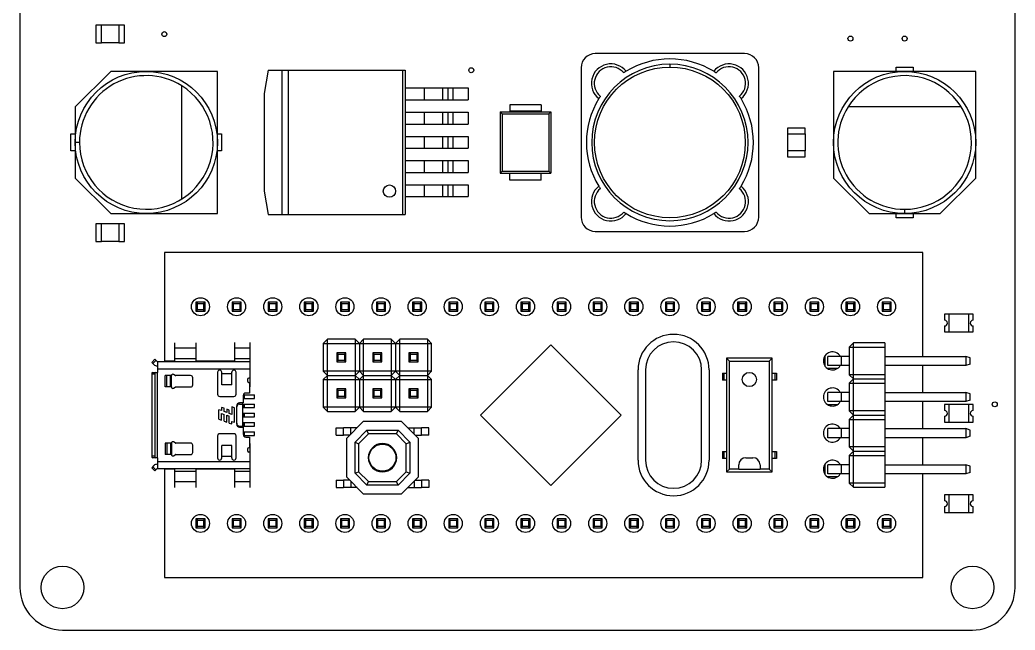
# Model space of a CAD drawing. Header units: millimetres. Extents: x 0 to 70, y 0 to 85.
# Drawn here: x 0 to 70, y 0 to 42.9 of the extents above; entities that cross this region are included whole.
import ezdxf

# ---------------------------------------------------------------- set-up
doc = ezdxf.new("R2010")
doc.units = ezdxf.units.MM

msp = doc.modelspace()

# ---------------------------------------------------------------- linework, layer by layer
at = {"color": 7, "linetype": 'Continuous', "lineweight": 25}
for p, q in [((70, 3), (70, 82)), ((0, 81), (0, 3)), ((5.35, 42.535), (5.35, 41.285)), ((5.75, 42.535), (5.35, 42.535)), ((5.75, 41.285), (5.75, 42.535)), ((6.95, 42.534), (5.75, 42.534)), ((6.95, 42.535), (6.95, 41.285)), ((7.35, 42.535), (6.95, 42.535)), ((7.35, 41.285), (7.35, 42.535)), ((5.35, 41.285), (5.75, 41.285)), ((6.95, 41.286), (5.75, 41.286)), ((6.95, 41.285), (7.35, 41.285)), ((50.97, 40.54), (40.47, 40.54)), ((6.39, 39.29), (3.89, 36.79)), ((13.89, 39.29), (6.39, 39.29)), ((13.89, 29.29), (13.89, 39.29)), ((17.473, 39.381), (17.181, 37.73)), ((17.473, 39.381), (27.087, 39.381)), ((18.451, 29.221), (18.451, 39.381)), ((18.866, 39.381), (18.866, 29.221)), ((26.9, 39.381), (26.9, 29.221)), ((27.087, 39.381), (27.087, 29.221)), ((39.47, 39.54), (39.47, 29.04)), ((45.72, 39.79), (45.72, 39.59)), ((51.97, 29.04), (51.97, 39.54)), ((57.23, 39.29), (57.23, 31.79)), ((67.23, 39.29), (57.23, 39.29)), ((61.63, 39.59), (62.83, 39.59)), ((61.63, 39.29), (61.63, 39.59)), ((62.83, 39.59), (62.83, 39.29)), ((67.23, 31.79), (67.23, 39.29)), ((11.39, 30.31), (11.39, 38.27)), ((27.087, 38.124), (31.532, 38.124)), ((28.446, 38.124), (28.446, 37.286)), ((29.734, 38.124), (29.734, 37.286)), ((30.103, 38.124), (30.103, 37.286)), ((30.452, 38.124), (30.452, 37.286)), ((31.532, 38.124), (31.532, 37.286)), ((17.181, 37.73), (17.181, 30.872)), ((27.087, 37.286), (31.532, 37.286)), ((3.89, 36.79), (3.89, 31.79)), ((27.087, 36.422), (31.532, 36.422)), ((28.446, 36.422), (28.446, 35.584)), ((29.734, 36.422), (29.734, 35.584)), ((30.103, 36.422), (30.103, 35.584)), ((30.452, 36.422), (30.452, 35.584)), ((31.532, 36.422), (31.532, 35.584)), ((33.785, 36.44), (33.911, 36.314)), ((33.785, 36.44), (37.335, 36.44)), ((33.785, 36.44), (33.785, 32.14)), ((34.46, 36.94), (34.46, 36.44)), ((36.66, 36.94), (34.46, 36.94)), ((36.66, 36.48), (34.46, 36.48)), ((36.66, 36.94), (36.66, 36.44)), ((37.209, 36.314), (37.335, 36.44)), ((37.335, 36.44), (37.335, 32.14)), ((66.21, 36.79), (58.25, 36.79)), ((33.911, 36.314), (33.911, 32.266)), ((33.911, 36.314), (37.209, 36.314)), ((37.209, 36.314), (37.209, 32.266)), ((27.087, 35.584), (31.532, 35.584)), ((53.985, 35.29), (53.985, 34.89)), ((55.235, 35.29), (53.985, 35.29)), ((55.235, 34.89), (55.235, 35.29)), ((3.59, 33.69), (3.59, 34.89)), ((3.59, 34.89), (3.89, 34.89)), ((13.89, 34.89), (14.19, 34.89)), ((14.19, 34.89), (14.19, 33.69)), ((27.087, 34.72), (31.532, 34.72)), ((28.446, 34.72), (28.446, 33.882)), ((29.734, 34.72), (29.734, 33.882)), ((30.103, 34.72), (30.103, 33.882)), ((30.452, 34.72), (30.452, 33.882)), ((31.532, 34.72), (31.532, 33.882)), ((53.985, 34.89), (55.235, 34.89)), ((53.986, 34.89), (53.986, 33.69)), ((55.234, 34.89), (55.234, 33.69)), ((3.89, 33.69), (3.59, 33.69)), ((4.19, 34.29), (3.89, 34.29)), ((14.19, 33.69), (13.89, 33.69)), ((27.087, 33.882), (31.532, 33.882)), ((53.985, 33.69), (53.985, 33.29)), ((55.235, 33.69), (53.985, 33.69)), ((55.235, 33.29), (55.235, 33.69)), ((27.087, 33.019), (31.532, 33.019)), ((28.446, 33.019), (28.446, 32.18)), ((29.734, 33.019), (29.734, 32.18)), ((30.103, 33.019), (30.103, 32.18)), ((30.452, 33.019), (30.452, 32.18)), ((31.532, 33.019), (31.532, 32.18)), ((53.985, 33.29), (55.235, 33.29)), ((33.911, 32.266), (33.785, 32.14)), ((33.911, 32.266), (37.209, 32.266)), ((37.335, 32.14), (37.209, 32.266)), ((3.89, 31.79), (6.39, 29.29)), ((27.087, 32.18), (31.532, 32.18)), ((33.785, 32.14), (37.335, 32.14)), ((34.46, 31.64), (34.46, 32.14)), ((36.66, 32.1), (34.46, 32.1)), ((36.66, 31.64), (34.46, 31.64)), ((36.66, 31.64), (36.66, 32.14)), ((57.23, 31.79), (59.73, 29.29)), ((64.73, 29.29), (67.23, 31.79)), ((17.181, 30.872), (17.473, 29.221)), ((27.087, 31.317), (31.532, 31.317)), ((28.446, 31.317), (28.446, 30.479)), ((29.734, 31.317), (29.734, 30.479)), ((30.103, 31.317), (30.103, 30.479)), ((30.452, 31.317), (30.452, 30.479)), ((31.532, 31.317), (31.532, 30.479)), ((27.087, 30.479), (31.532, 30.479)), ((62.23, 29.59), (62.23, 29.29)), ((6.39, 29.29), (13.89, 29.29)), ((17.473, 29.221), (27.087, 29.221)), ((59.73, 29.29), (64.73, 29.29)), ((61.63, 28.99), (61.63, 29.29)), ((62.83, 28.99), (61.63, 28.99)), ((62.83, 29.29), (62.83, 28.99)), ((5.35, 28.565), (5.35, 27.315)), ((5.75, 28.565), (5.35, 28.565)), ((5.75, 27.315), (5.75, 28.565)), ((6.95, 28.564), (5.75, 28.564)), ((6.95, 28.565), (6.95, 27.315)), ((7.35, 28.565), (6.95, 28.565)), ((7.35, 27.315), (7.35, 28.565)), ((40.47, 28.04), (50.97, 28.04)), ((5.35, 27.315), (5.75, 27.315)), ((6.95, 27.316), (5.75, 27.316)), ((6.95, 27.315), (7.35, 27.315)), ((10.162, 26.55), (10.162, 18.93)), ((63.502, 26.55), (10.162, 26.55)), ((63.502, 19.25), (63.502, 26.55)), ((12.482, 22.96), (12.382, 23.06)), ((13.022, 23.06), (12.382, 23.06)), ((12.382, 23.06), (12.382, 22.42)), ((12.482, 22.52), (12.382, 22.42)), ((12.382, 22.42), (13.022, 22.42)), ((12.482, 22.96), (12.922, 22.96)), ((12.482, 22.52), (12.482, 22.96)), ((12.922, 22.52), (12.482, 22.52)), ((12.922, 22.96), (13.022, 23.06)), ((12.922, 22.96), (12.922, 22.52)), ((12.922, 22.52), (13.022, 22.42)), ((13.022, 22.42), (13.022, 23.06)), ((15.022, 22.96), (14.922, 23.06)), ((15.562, 23.06), (14.922, 23.06)), ((14.922, 23.06), (14.922, 22.42)), ((15.022, 22.52), (14.922, 22.42)), ((14.922, 22.42), (15.562, 22.42)), ((15.022, 22.96), (15.462, 22.96)), ((15.022, 22.52), (15.022, 22.96)), ((15.462, 22.52), (15.022, 22.52)), ((15.462, 22.96), (15.562, 23.06)), ((15.462, 22.96), (15.462, 22.52)), ((15.462, 22.52), (15.562, 22.42)), ((15.562, 22.42), (15.562, 23.06)), ((17.562, 22.96), (17.462, 23.06)), ((18.102, 23.06), (17.462, 23.06)), ((17.462, 23.06), (17.462, 22.42)), ((17.562, 22.52), (17.462, 22.42)), ((17.462, 22.42), (18.102, 22.42)), ((17.562, 22.96), (18.002, 22.96)), ((17.562, 22.52), (17.562, 22.96)), ((18.002, 22.52), (17.562, 22.52)), ((18.002, 22.96), (18.102, 23.06)), ((18.002, 22.96), (18.002, 22.52)), ((18.002, 22.52), (18.102, 22.42)), ((18.102, 22.42), (18.102, 23.06)), ((20.102, 22.96), (20.002, 23.06)), ((20.642, 23.06), (20.002, 23.06)), ((20.002, 23.06), (20.002, 22.42)), ((20.102, 22.52), (20.002, 22.42)), ((20.002, 22.42), (20.642, 22.42)), ((20.102, 22.96), (20.542, 22.96)), ((20.102, 22.52), (20.102, 22.96)), ((20.542, 22.52), (20.102, 22.52)), ((20.542, 22.96), (20.642, 23.06)), ((20.542, 22.96), (20.542, 22.52)), ((20.542, 22.52), (20.642, 22.42)), ((20.642, 22.42), (20.642, 23.06)), ((22.542, 23.06), (22.542, 22.42)), ((22.642, 22.96), (22.542, 23.06)), ((23.182, 23.06), (22.542, 23.06)), ((22.642, 22.52), (22.542, 22.42)), ((22.542, 22.42), (23.182, 22.42)), ((22.642, 22.96), (23.082, 22.96)), ((22.642, 22.52), (22.642, 22.96)), ((23.082, 22.52), (22.642, 22.52)), ((23.082, 22.96), (23.182, 23.06)), ((23.082, 22.96), (23.082, 22.52)), ((23.082, 22.52), (23.182, 22.42)), ((23.182, 22.42), (23.182, 23.06)), ((25.082, 23.06), (25.082, 22.42)), ((25.182, 22.96), (25.082, 23.06)), ((25.722, 23.06), (25.082, 23.06)), ((25.182, 22.52), (25.082, 22.42)), ((25.082, 22.42), (25.722, 22.42)), ((25.182, 22.52), (25.182, 22.96)), ((25.182, 22.96), (25.622, 22.96)), ((25.622, 22.52), (25.182, 22.52)), ((25.622, 22.96), (25.722, 23.06)), ((25.622, 22.96), (25.622, 22.52)), ((25.622, 22.52), (25.722, 22.42)), ((25.722, 22.42), (25.722, 23.06)), ((27.622, 23.06), (27.622, 22.42)), ((27.722, 22.96), (27.622, 23.06)), ((28.262, 23.06), (27.622, 23.06)), ((27.722, 22.52), (27.622, 22.42)), ((27.622, 22.42), (28.262, 22.42)), ((27.722, 22.96), (28.162, 22.96)), ((27.722, 22.52), (27.722, 22.96)), ((28.162, 22.52), (27.722, 22.52)), ((28.162, 22.96), (28.262, 23.06)), ((28.162, 22.96), (28.162, 22.52)), ((28.162, 22.52), (28.262, 22.42)), ((28.262, 22.42), (28.262, 23.06)), ((30.162, 23.06), (30.162, 22.42)), ((30.262, 22.96), (30.162, 23.06)), ((30.802, 23.06), (30.162, 23.06)), ((30.262, 22.52), (30.162, 22.42)), ((30.162, 22.42), (30.802, 22.42)), ((30.262, 22.52), (30.262, 22.96)), ((30.262, 22.96), (30.702, 22.96)), ((30.702, 22.52), (30.262, 22.52)), ((30.702, 22.96), (30.802, 23.06)), ((30.702, 22.96), (30.702, 22.52)), ((30.702, 22.52), (30.802, 22.42)), ((30.802, 22.42), (30.802, 23.06)), ((32.802, 22.96), (32.702, 23.06)), ((33.342, 23.06), (32.702, 23.06)), ((32.702, 23.06), (32.702, 22.42)), ((32.802, 22.52), (32.702, 22.42)), ((32.702, 22.42), (33.342, 22.42)), ((32.802, 22.96), (33.242, 22.96)), ((32.802, 22.52), (32.802, 22.96)), ((33.242, 22.52), (32.802, 22.52)), ((33.242, 22.96), (33.342, 23.06)), ((33.242, 22.96), (33.242, 22.52)), ((33.242, 22.52), (33.342, 22.42)), ((33.342, 22.42), (33.342, 23.06)), ((35.342, 22.96), (35.242, 23.06)), ((35.882, 23.06), (35.242, 23.06)), ((35.242, 23.06), (35.242, 22.42)), ((35.342, 22.52), (35.242, 22.42)), ((35.242, 22.42), (35.882, 22.42)), ((35.342, 22.96), (35.782, 22.96)), ((35.342, 22.52), (35.342, 22.96)), ((35.782, 22.52), (35.342, 22.52)), ((35.782, 22.96), (35.882, 23.06)), ((35.782, 22.96), (35.782, 22.52)), ((35.782, 22.52), (35.882, 22.42)), ((35.882, 22.42), (35.882, 23.06)), ((37.782, 23.06), (37.782, 22.42)), ((37.882, 22.96), (37.782, 23.06)), ((38.422, 23.06), (37.782, 23.06)), ((37.882, 22.52), (37.782, 22.42)), ((37.782, 22.42), (38.422, 22.42)), ((37.882, 22.96), (38.322, 22.96)), ((37.882, 22.52), (37.882, 22.96)), ((38.322, 22.52), (37.882, 22.52)), ((38.322, 22.96), (38.422, 23.06)), ((38.322, 22.96), (38.322, 22.52)), ((38.322, 22.52), (38.422, 22.42)), ((38.422, 22.42), (38.422, 23.06)), ((40.422, 22.96), (40.322, 23.06)), ((40.962, 23.06), (40.322, 23.06)), ((40.322, 23.06), (40.322, 22.42)), ((40.422, 22.52), (40.322, 22.42)), ((40.322, 22.42), (40.962, 22.42)), ((40.422, 22.96), (40.862, 22.96)), ((40.422, 22.52), (40.422, 22.96)), ((40.862, 22.52), (40.422, 22.52)), ((40.862, 22.96), (40.962, 23.06)), ((40.862, 22.96), (40.862, 22.52)), ((40.862, 22.52), (40.962, 22.42)), ((40.962, 22.42), (40.962, 23.06)), ((42.862, 23.06), (42.862, 22.42)), ((42.962, 22.96), (42.862, 23.06)), ((43.502, 23.06), (42.862, 23.06)), ((42.962, 22.52), (42.862, 22.42)), ((42.862, 22.42), (43.502, 22.42)), ((42.962, 22.96), (43.402, 22.96)), ((42.962, 22.52), (42.962, 22.96)), ((43.402, 22.52), (42.962, 22.52)), ((43.402, 22.96), (43.502, 23.06)), ((43.402, 22.96), (43.402, 22.52)), ((43.402, 22.52), (43.502, 22.42)), ((43.502, 22.42), (43.502, 23.06)), ((45.502, 22.96), (45.402, 23.06)), ((46.042, 23.06), (45.402, 23.06)), ((45.402, 23.06), (45.402, 22.42)), ((45.502, 22.52), (45.402, 22.42)), ((45.402, 22.42), (46.042, 22.42)), ((45.502, 22.96), (45.942, 22.96)), ((45.502, 22.52), (45.502, 22.96)), ((45.942, 22.52), (45.502, 22.52)), ((45.942, 22.96), (46.042, 23.06)), ((45.942, 22.96), (45.942, 22.52)), ((45.942, 22.52), (46.042, 22.42)), ((46.042, 22.42), (46.042, 23.06)), ((47.942, 23.06), (47.942, 22.42)), ((48.042, 22.96), (47.942, 23.06)), ((48.582, 23.06), (47.942, 23.06)), ((48.042, 22.52), (47.942, 22.42)), ((47.942, 22.42), (48.582, 22.42)), ((48.042, 22.96), (48.482, 22.96)), ((48.042, 22.52), (48.042, 22.96)), ((48.482, 22.52), (48.042, 22.52)), ((48.482, 22.96), (48.582, 23.06)), ((48.482, 22.96), (48.482, 22.52)), ((48.482, 22.52), (48.582, 22.42)), ((48.582, 22.42), (48.582, 23.06)), ((50.482, 23.06), (50.482, 22.42)), ((50.582, 22.96), (50.482, 23.06)), ((51.122, 23.06), (50.482, 23.06)), ((50.582, 22.52), (50.482, 22.42)), ((50.482, 22.42), (51.122, 22.42)), ((50.582, 22.96), (51.022, 22.96)), ((50.582, 22.52), (50.582, 22.96)), ((51.022, 22.52), (50.582, 22.52)), ((51.022, 22.96), (51.122, 23.06)), ((51.022, 22.96), (51.022, 22.52)), ((51.022, 22.52), (51.122, 22.42)), ((51.122, 22.42), (51.122, 23.06)), ((53.122, 22.96), (53.022, 23.06)), ((53.662, 23.06), (53.022, 23.06)), ((53.022, 23.06), (53.022, 22.42)), ((53.122, 22.52), (53.022, 22.42)), ((53.022, 22.42), (53.662, 22.42)), ((53.122, 22.96), (53.562, 22.96)), ((53.122, 22.52), (53.122, 22.96)), ((53.562, 22.52), (53.122, 22.52)), ((53.562, 22.96), (53.662, 23.06)), ((53.562, 22.96), (53.562, 22.52)), ((53.562, 22.52), (53.662, 22.42)), ((53.662, 22.42), (53.662, 23.06)), ((55.562, 23.06), (55.562, 22.42)), ((55.662, 22.96), (55.562, 23.06)), ((56.202, 23.06), (55.562, 23.06)), ((55.662, 22.52), (55.562, 22.42)), ((55.562, 22.42), (56.202, 22.42)), ((55.662, 22.96), (56.102, 22.96)), ((55.662, 22.52), (55.662, 22.96)), ((56.102, 22.52), (55.662, 22.52)), ((56.102, 22.96), (56.202, 23.06)), ((56.102, 22.96), (56.102, 22.52)), ((56.102, 22.52), (56.202, 22.42)), ((56.202, 22.42), (56.202, 23.06)), ((58.102, 23.06), (58.102, 22.42)), ((58.202, 22.96), (58.102, 23.06)), ((58.742, 23.06), (58.102, 23.06)), ((58.202, 22.52), (58.102, 22.42)), ((58.102, 22.42), (58.742, 22.42)), ((58.202, 22.52), (58.202, 22.96)), ((58.202, 22.96), (58.642, 22.96)), ((58.642, 22.52), (58.202, 22.52)), ((58.642, 22.96), (58.742, 23.06)), ((58.642, 22.96), (58.642, 22.52)), ((58.642, 22.52), (58.742, 22.42)), ((58.742, 22.42), (58.742, 23.06)), ((60.742, 22.96), (60.642, 23.06)), ((61.282, 23.06), (60.642, 23.06)), ((60.642, 23.06), (60.642, 22.42)), ((60.742, 22.52), (60.642, 22.42)), ((60.642, 22.42), (61.282, 22.42)), ((60.742, 22.96), (61.182, 22.96)), ((60.742, 22.52), (60.742, 22.96)), ((61.182, 22.52), (60.742, 22.52)), ((61.182, 22.96), (61.282, 23.06)), ((61.182, 22.96), (61.182, 22.52)), ((61.182, 22.52), (61.282, 22.42)), ((61.282, 22.42), (61.282, 23.06)), ((65.44, 22.215), (65.04, 22.215)), ((65.04, 22.215), (65.04, 21.79)), ((65.34, 22.205), (65.34, 20.975)), ((66.74, 22.205), (65.34, 22.205)), ((65.44, 22.214), (65.44, 22.215)), ((66.64, 22.214), (65.44, 22.214)), ((66.64, 22.215), (66.64, 22.214)), ((67.04, 22.215), (66.64, 22.215)), ((66.74, 20.975), (66.74, 22.205)), ((67.04, 21.79), (67.04, 22.215)), ((65.04, 21.39), (65.04, 20.965)), ((67.04, 20.965), (67.04, 21.39)), ((21.338, 20.154), (21.638, 20.454)), ((21.638, 15.374), (21.638, 20.454)), ((23.578, 20.454), (21.638, 20.454)), ((23.578, 20.454), (23.578, 15.374)), ((23.578, 20.454), (23.878, 20.154)), ((23.878, 20.154), (24.178, 20.454)), ((24.178, 15.374), (24.178, 20.454)), ((26.118, 20.454), (24.178, 20.454)), ((26.118, 20.454), (26.118, 15.374)), ((26.118, 20.454), (26.418, 20.154)), ((26.418, 20.154), (26.718, 20.454)), ((26.718, 15.374), (26.718, 20.454)), ((28.658, 20.454), (26.718, 20.454)), ((28.658, 20.454), (28.658, 15.374)), ((28.658, 20.454), (28.958, 20.154)), ((65.04, 20.965), (65.44, 20.965)), ((65.34, 20.975), (66.74, 20.975)), ((65.44, 20.965), (65.44, 20.966)), ((65.44, 20.966), (66.64, 20.966)), ((66.64, 20.966), (66.64, 20.965)), ((66.64, 20.965), (67.04, 20.965)), ((10.902, 18.88), (10.902, 20.208)), ((12.402, 19.82), (10.902, 19.82)), ((12.402, 18.88), (12.402, 20.208)), ((15.102, 20.217), (15.102, 18.88)), ((16.202, 19.82), (15.102, 19.82)), ((16.202, 17.115), (16.202, 20.217)), ((21.338, 20.154), (21.338, 18.214)), ((21.338, 20.154), (28.958, 20.154)), ((23.878, 20.154), (23.878, 18.214)), ((26.418, 20.154), (26.418, 18.214)), ((28.958, 18.214), (28.958, 20.154)), ((37.34, 20.069), (32.391, 15.12)), ((42.29, 15.12), (37.34, 20.069)), ((58.332, 19.9), (58.632, 20.2)), ((58.332, 19.9), (58.332, 17.96)), ((58.332, 19.9), (60.832, 19.9)), ((58.632, 10.04), (58.632, 20.2)), ((60.832, 20.2), (58.632, 20.2)), ((60.832, 20.2), (60.832, 10.04)), ((9.484, 19.04), (9.272, 18.827)), ((9.555, 18.969), (9.343, 18.757)), ((9.644, 18.88), (9.484, 19.04)), ((10.162, 18.93), (10.902, 18.93)), ((12.402, 19.08), (10.902, 19.08)), ((12.402, 18.93), (15.102, 18.93)), ((16.202, 19.08), (15.102, 19.08)), ((22.288, 19.504), (22.288, 18.864)), ((22.388, 19.404), (22.288, 19.504)), ((22.928, 19.504), (22.288, 19.504)), ((22.388, 18.964), (22.288, 18.864)), ((22.388, 18.964), (22.388, 19.404)), ((22.388, 19.404), (22.828, 19.404)), ((22.828, 18.964), (22.388, 18.964)), ((22.828, 19.404), (22.928, 19.504)), ((22.828, 19.404), (22.828, 18.964)), ((22.828, 18.964), (22.928, 18.864)), ((22.928, 18.864), (22.928, 19.504)), ((24.828, 19.504), (24.828, 18.864)), ((24.928, 19.404), (24.828, 19.504)), ((25.468, 19.504), (24.828, 19.504)), ((24.928, 18.964), (24.828, 18.864)), ((24.928, 18.964), (24.928, 19.404)), ((24.928, 19.404), (25.368, 19.404)), ((25.368, 18.964), (24.928, 18.964)), ((25.368, 19.404), (25.468, 19.504)), ((25.368, 19.404), (25.368, 18.964)), ((25.368, 18.964), (25.468, 18.864)), ((25.468, 18.864), (25.468, 19.504)), ((27.468, 19.404), (27.368, 19.504)), ((28.008, 19.504), (27.368, 19.504)), ((27.368, 19.504), (27.368, 18.864)), ((27.468, 18.964), (27.368, 18.864)), ((27.468, 18.964), (27.468, 19.404)), ((27.468, 19.404), (27.908, 19.404)), ((27.908, 18.964), (27.468, 18.964)), ((27.908, 19.404), (28.008, 19.504)), ((27.908, 19.404), (27.908, 18.964)), ((27.908, 18.964), (28.008, 18.864)), ((28.008, 18.864), (28.008, 19.504)), ((49.71, 19.12), (49.71, 11.12)), ((49.91, 18.92), (49.71, 19.12)), ((52.91, 19.12), (49.71, 19.12)), ((49.91, 11.32), (49.91, 18.92)), ((49.91, 18.92), (52.71, 18.92)), ((52.71, 18.92), (52.91, 19.12)), ((52.71, 18.92), (52.71, 11.32)), ((52.91, 11.12), (52.91, 19.12)), ((56.65, 18.541), (56.65, 19.318)), ((56.832, 18.61), (56.832, 19.25)), ((58.332, 19.25), (56.832, 19.25)), ((57.65, 19.324), (57.65, 19.25)), ((57.792, 18.61), (57.792, 19.25)), ((60.832, 19.25), (66.532, 19.25)), ((66.532, 19.25), (66.532, 18.61)), ((66.832, 19.15), (66.532, 19.25)), ((66.832, 18.71), (66.832, 19.15)), ((9.272, 18.827), (9.432, 18.667)), ((9.644, 18.88), (16.202, 18.88)), ((9.644, 18.58), (9.702, 18.58)), ((9.702, 18.12), (9.702, 18.88)), ((9.702, 18.38), (16.202, 18.38)), ((21.638, 17.914), (21.338, 18.214)), ((28.958, 18.214), (21.338, 18.214)), ((22.288, 18.864), (22.928, 18.864)), ((23.878, 18.214), (23.578, 17.914)), ((24.178, 17.914), (23.878, 18.214)), ((24.828, 18.864), (25.468, 18.864)), ((26.418, 18.214), (26.118, 17.914)), ((26.718, 17.914), (26.418, 18.214)), ((27.368, 18.864), (28.008, 18.864)), ((28.958, 18.214), (28.658, 17.914)), ((43.476, 11.945), (43.476, 18.295)), ((44.001, 18.295), (44.001, 11.945)), ((47.951, 11.945), (47.951, 18.295)), ((48.476, 18.295), (48.476, 11.945)), ((56.765, 18.426), (57.539, 18.426)), ((58.332, 18.61), (56.832, 18.61)), ((57.65, 18.61), (57.65, 18.535)), ((66.532, 18.61), (60.832, 18.61)), ((63.502, 16.71), (63.502, 18.61)), ((66.832, 18.71), (66.532, 18.61)), ((9.272, 18.02), (9.272, 12.22)), ((9.272, 18.02), (9.484, 18.02)), ((9.343, 18.12), (9.702, 18.12)), ((9.484, 18.02), (9.484, 12.22)), ((9.644, 18.12), (9.644, 12.12)), ((10.652, 17.895), (10.219, 17.895)), ((10.219, 17.095), (10.219, 17.895)), ((10.329, 17.095), (10.329, 17.895)), ((10.583, 17.095), (10.583, 17.895)), ((10.652, 17.095), (10.652, 17.895)), ((10.929, 17.908), (10.802, 17.981)), ((12.002, 17.895), (10.979, 17.895)), ((12.152, 17.245), (12.152, 17.745)), ((13.902, 18.13), (13.902, 16.58)), ((14.202, 17.254), (14.202, 18.13)), ((14.902, 18.03), (14.202, 18.03)), ((14.902, 17.254), (14.902, 18.13)), ((15.202, 16.58), (15.202, 18.13)), ((16.002, 17.62), (16.002, 17.52)), ((16.202, 17.72), (16.102, 17.72)), ((21.338, 17.614), (21.638, 17.914)), ((21.338, 17.614), (21.338, 15.674)), ((21.338, 17.614), (28.958, 17.614)), ((21.638, 17.914), (23.578, 17.914)), ((23.578, 17.914), (23.878, 17.614)), ((23.878, 17.614), (24.178, 17.914)), ((23.878, 17.614), (23.878, 15.674)), ((24.178, 17.914), (26.118, 17.914)), ((26.118, 17.914), (26.418, 17.614)), ((26.418, 17.614), (26.718, 17.914)), ((26.418, 17.614), (26.418, 15.674)), ((26.718, 17.914), (28.658, 17.914)), ((28.658, 17.914), (28.958, 17.614)), ((28.958, 15.674), (28.958, 17.614)), ((49.41, 18.063), (49.71, 18.063)), ((49.41, 18.063), (49.41, 17.563)), ((49.71, 17.563), (49.41, 17.563)), ((49.51, 18.063), (49.51, 17.563)), ((52.91, 18.063), (53.21, 18.063)), ((53.21, 17.563), (52.91, 17.563)), ((53.11, 18.063), (53.11, 17.563)), ((53.21, 18.063), (53.21, 17.563)), ((60.832, 17.96), (58.332, 17.96)), ((58.632, 17.66), (58.332, 17.96)), ((58.332, 17.36), (58.632, 17.66)), ((58.632, 17.66), (60.832, 17.66)), ((10.652, 17.095), (10.219, 17.095)), ((10.802, 17.008), (10.929, 17.081)), ((10.979, 17.095), (12.002, 17.095)), ((14.902, 17.254), (14.202, 17.254)), ((16.102, 17.42), (16.152, 17.42)), ((16.152, 17.42), (16.152, 16.67)), ((16.202, 17.115), (16.152, 17.115)), ((22.388, 16.864), (22.288, 16.964)), ((22.928, 16.964), (22.288, 16.964)), ((22.288, 16.964), (22.288, 16.324)), ((22.388, 16.424), (22.388, 16.864)), ((22.388, 16.864), (22.828, 16.864)), ((22.828, 16.864), (22.928, 16.964)), ((22.828, 16.864), (22.828, 16.424)), ((22.928, 16.324), (22.928, 16.964)), ((24.928, 16.864), (24.828, 16.964)), ((25.468, 16.964), (24.828, 16.964)), ((24.828, 16.964), (24.828, 16.324)), ((24.928, 16.424), (24.928, 16.864)), ((24.928, 16.864), (25.368, 16.864)), ((25.368, 16.864), (25.468, 16.964)), ((25.368, 16.864), (25.368, 16.424)), ((25.468, 16.324), (25.468, 16.964)), ((27.468, 16.864), (27.368, 16.964)), ((28.008, 16.964), (27.368, 16.964)), ((27.368, 16.964), (27.368, 16.324)), ((27.468, 16.424), (27.468, 16.864)), ((27.468, 16.864), (27.908, 16.864)), ((27.908, 16.864), (28.008, 16.964)), ((27.908, 16.864), (27.908, 16.424)), ((28.008, 16.324), (28.008, 16.964)), ((58.332, 17.36), (58.332, 15.42)), ((58.332, 17.36), (60.832, 17.36)), ((14.052, 16.43), (15.052, 16.43)), ((15.702, 16.47), (15.702, 15.97)), ((15.702, 16.295), (16.502, 16.295)), ((15.717, 16.545), (16.502, 16.545)), ((15.76, 16.295), (15.76, 16.545)), ((15.802, 16.295), (15.802, 16.545)), ((16.152, 16.67), (15.902, 16.67)), ((16.502, 16.295), (16.502, 16.545)), ((22.388, 16.424), (22.288, 16.324)), ((22.288, 16.324), (22.928, 16.324)), ((22.828, 16.424), (22.388, 16.424)), ((22.828, 16.424), (22.928, 16.324)), ((24.928, 16.424), (24.828, 16.324)), ((24.828, 16.324), (25.468, 16.324)), ((25.368, 16.424), (24.928, 16.424)), ((25.368, 16.424), (25.468, 16.324)), ((27.468, 16.424), (27.368, 16.324)), ((27.368, 16.324), (28.008, 16.324)), ((27.908, 16.424), (27.468, 16.424)), ((27.908, 16.424), (28.008, 16.324)), ((56.832, 16.07), (56.832, 16.71)), ((58.332, 16.71), (56.832, 16.71)), ((57.792, 16.07), (57.792, 16.71)), ((60.832, 16.71), (66.532, 16.71)), ((66.532, 16.71), (66.532, 16.07)), ((66.832, 16.61), (66.532, 16.71)), ((66.832, 16.17), (66.532, 16.07)), ((66.832, 16.17), (66.832, 16.61)), ((14.002, 14.823), (14.002, 15.497)), ((14.183, 15.432), (14.002, 15.497)), ((14.365, 15.598), (14.183, 15.664)), ((14.183, 15.664), (14.183, 15.432)), ((14.365, 15.366), (14.365, 15.598)), ((14.727, 15.466), (14.546, 15.532)), ((14.546, 15.532), (14.546, 15.3)), ((14.727, 15.236), (14.727, 15.466)), ((14.908, 15.693), (14.908, 15.169)), ((15.089, 15.627), (14.908, 15.693)), ((15.089, 14.612), (15.089, 15.627)), ((15.252, 14.47), (15.252, 15.77)), ((15.702, 15.97), (15.452, 15.97)), ((15.452, 15.895), (16.502, 15.895)), ((15.652, 15.97), (15.652, 14.27)), ((15.652, 15.645), (16.502, 15.645)), ((15.76, 15.645), (15.76, 15.895)), ((15.802, 15.645), (15.802, 15.895)), ((16.502, 15.645), (16.502, 15.895)), ((21.638, 15.374), (21.338, 15.674)), ((28.958, 15.674), (21.338, 15.674)), ((23.878, 15.674), (23.578, 15.374)), ((24.178, 15.374), (23.878, 15.674)), ((26.418, 15.674), (26.118, 15.374)), ((26.718, 15.374), (26.418, 15.674)), ((28.958, 15.674), (28.658, 15.374)), ((56.796, 15.864), (57.509, 15.864)), ((58.332, 16.07), (56.832, 16.07)), ((60.832, 15.42), (58.332, 15.42)), ((58.632, 15.12), (58.332, 15.42)), ((66.532, 16.07), (60.832, 16.07)), ((63.502, 14.17), (63.502, 16.07)), ((65.04, 15.865), (65.04, 15.44)), ((65.44, 15.865), (65.04, 15.865)), ((66.74, 15.855), (65.34, 15.855)), ((65.34, 15.855), (65.34, 14.625)), ((65.44, 15.864), (65.44, 15.865)), ((66.64, 15.864), (65.44, 15.864)), ((66.64, 15.865), (66.64, 15.864)), ((67.04, 15.865), (66.64, 15.865)), ((66.74, 14.625), (66.74, 15.855)), ((67.04, 15.44), (67.04, 15.865)), ((14.002, 14.823), (14.183, 14.757)), ((14.183, 15.235), (14.365, 15.169)), ((14.183, 14.757), (14.183, 15.235)), ((14.546, 15.3), (14.365, 15.366)), ((14.365, 14.691), (14.365, 15.169)), ((14.546, 15.103), (14.727, 15.037)), ((14.546, 14.625), (14.546, 15.103)), ((14.908, 15.169), (14.727, 15.236)), ((14.727, 14.559), (14.727, 15.037)), ((15.652, 15.245), (16.502, 15.245)), ((15.652, 14.995), (16.502, 14.995)), ((15.76, 14.995), (15.76, 15.245)), ((15.802, 14.995), (15.802, 15.245)), ((16.502, 14.995), (16.502, 15.245)), ((21.638, 15.374), (23.578, 15.374)), ((24.178, 15.374), (26.118, 15.374)), ((26.718, 15.374), (28.658, 15.374)), ((32.391, 15.12), (37.34, 10.17)), ((37.34, 10.17), (42.29, 15.12)), ((58.332, 14.82), (58.632, 15.12)), ((58.332, 14.82), (60.832, 14.82)), ((58.332, 14.82), (58.332, 12.88)), ((58.632, 15.12), (60.832, 15.12)), ((65.04, 15.04), (65.04, 14.615)), ((67.04, 14.615), (67.04, 15.04)), ((14.365, 14.691), (14.546, 14.625)), ((14.727, 14.559), (14.908, 14.493)), ((14.908, 14.493), (14.908, 14.678)), ((14.908, 14.678), (15.089, 14.612)), ((15.452, 14.345), (16.502, 14.345)), ((15.452, 14.27), (15.702, 14.27)), ((15.652, 14.595), (16.502, 14.595)), ((15.702, 14.27), (15.702, 13.77)), ((15.76, 14.345), (15.76, 14.595)), ((15.802, 14.345), (15.802, 14.595)), ((16.502, 14.345), (16.502, 14.595)), ((22.252, 13.707), (22.252, 14.215)), ((22.252, 14.215), (22.76, 14.215)), ((22.76, 13.707), (22.76, 14.215)), ((24.156, 14.66), (22.962, 13.466)), ((23.267, 13.771), (23.267, 14.215)), ((23.712, 14.215), (23.267, 14.215)), ((23.572, 13.213), (24.409, 14.05)), ((26.848, 14.66), (24.156, 14.66)), ((24.514, 13.796), (24.409, 14.05)), ((24.409, 14.05), (26.596, 14.05)), ((26.491, 13.796), (26.596, 14.05)), ((26.596, 14.05), (27.433, 13.213)), ((28.042, 13.466), (26.848, 14.66)), ((27.293, 14.215), (27.737, 14.215)), ((27.737, 13.771), (27.737, 14.215)), ((28.244, 13.707), (28.244, 14.215)), ((28.752, 14.215), (28.244, 14.215)), ((28.752, 13.707), (28.752, 14.215)), ((56.832, 13.53), (56.832, 14.17)), ((58.332, 14.17), (56.832, 14.17)), ((57.792, 13.53), (57.792, 14.17)), ((60.832, 14.17), (66.532, 14.17)), ((65.04, 14.615), (65.44, 14.615)), ((65.34, 14.625), (66.74, 14.625)), ((65.44, 14.615), (65.44, 14.616)), ((65.44, 14.616), (66.64, 14.616)), ((66.532, 14.17), (66.532, 13.53)), ((66.832, 14.07), (66.532, 14.17)), ((66.64, 14.616), (66.64, 14.615)), ((66.64, 14.615), (67.04, 14.615)), ((66.832, 13.63), (66.832, 14.07)), ((13.902, 13.66), (13.902, 12.11)), ((15.052, 13.81), (14.052, 13.81)), ((15.202, 12.11), (15.202, 13.66)), ((15.702, 13.945), (16.502, 13.945)), ((15.717, 13.695), (16.502, 13.695)), ((15.76, 13.695), (15.76, 13.945)), ((15.802, 13.695), (15.802, 13.945)), ((15.902, 13.57), (16.152, 13.57)), ((16.152, 13.57), (16.152, 12.82)), ((16.502, 13.695), (16.502, 13.945)), ((22.252, 13.707), (22.76, 13.707)), ((22.962, 13.466), (22.962, 10.773)), ((24.514, 13.796), (23.826, 13.108)), ((26.491, 13.796), (24.514, 13.796)), ((27.179, 13.108), (26.491, 13.796)), ((28.042, 10.773), (28.042, 13.466)), ((28.752, 13.707), (28.244, 13.707)), ((58.332, 13.53), (56.832, 13.53)), ((66.532, 13.53), (60.832, 13.53)), ((63.502, 11.63), (63.502, 13.53)), ((66.832, 13.63), (66.532, 13.53)), ((10.652, 13.145), (10.219, 13.145)), ((10.219, 13.145), (10.219, 12.345)), ((10.329, 13.145), (10.329, 12.345)), ((10.583, 13.145), (10.583, 12.345)), ((10.652, 13.145), (10.652, 12.345)), ((10.929, 13.158), (10.802, 13.231)), ((12.002, 13.145), (10.979, 13.145)), ((12.152, 12.495), (12.152, 12.995)), ((14.902, 12.985), (14.202, 12.985)), ((14.202, 12.11), (14.202, 12.985)), ((14.902, 12.11), (14.902, 12.985)), ((16.002, 12.72), (16.002, 12.62)), ((16.152, 12.82), (16.102, 12.82)), ((16.202, 13.125), (16.152, 13.125)), ((16.202, 10.022), (16.202, 13.125)), ((23.572, 11.026), (23.572, 13.213)), ((23.572, 13.213), (23.826, 13.108)), ((23.826, 13.108), (23.826, 11.131)), ((27.179, 13.108), (27.433, 13.213)), ((27.179, 11.131), (27.179, 13.108)), ((27.433, 13.213), (27.433, 11.026)), ((60.832, 12.88), (58.332, 12.88)), ((58.632, 12.58), (58.332, 12.88)), ((9.484, 12.22), (9.272, 12.22)), ((9.702, 12.12), (9.343, 12.12)), ((9.702, 11.36), (9.702, 12.12)), ((10.652, 12.345), (10.219, 12.345)), ((10.802, 12.258), (10.929, 12.331)), ((10.979, 12.345), (12.002, 12.345)), ((14.902, 12.21), (14.202, 12.21)), ((16.202, 12.52), (16.102, 12.52)), ((24.553, 12.12), (24.502, 12.12)), ((49.41, 12.563), (49.41, 12.063)), ((49.41, 12.563), (49.71, 12.563)), ((49.71, 12.063), (49.41, 12.063)), ((49.51, 12.563), (49.51, 12.063)), ((51.06, 12.12), (51.56, 12.12)), ((52.91, 12.563), (53.21, 12.563)), ((53.21, 12.063), (52.91, 12.063)), ((53.11, 12.563), (53.11, 12.063)), ((53.21, 12.563), (53.21, 12.063)), ((58.332, 12.28), (58.632, 12.58)), ((58.332, 12.28), (58.332, 10.34)), ((58.332, 12.28), (60.832, 12.28)), ((58.632, 12.58), (60.832, 12.58)), ((9.432, 11.572), (9.272, 11.412)), ((9.272, 11.412), (9.484, 11.2)), ((9.343, 11.482), (9.555, 11.27)), ((9.484, 11.2), (9.644, 11.36)), ((9.702, 11.66), (9.644, 11.66)), ((9.644, 11.36), (16.202, 11.36)), ((9.702, 11.86), (16.202, 11.86)), ((10.162, 11.31), (10.162, 3.69)), ((10.902, 11.31), (10.162, 11.31)), ((10.902, 10.031), (10.902, 11.36)), ((12.402, 10.031), (12.402, 11.36)), ((15.102, 11.31), (12.402, 11.31)), ((15.102, 11.36), (15.102, 10.022)), ((49.91, 11.32), (49.71, 11.12)), ((50.56, 11.32), (49.91, 11.32)), ((50.56, 11.293), (50.56, 11.62)), ((52.06, 11.293), (50.56, 11.293)), ((52.06, 11.62), (52.06, 11.293)), ((52.71, 11.32), (52.06, 11.32)), ((52.71, 11.32), (52.91, 11.12)), ((56.65, 10.921), (56.65, 11.698)), ((56.832, 10.99), (56.832, 11.63)), ((58.332, 11.63), (56.832, 11.63)), ((57.65, 11.704), (57.65, 11.63)), ((57.792, 10.99), (57.792, 11.63)), ((60.832, 11.63), (66.532, 11.63)), ((66.832, 11.53), (66.532, 11.63)), ((66.532, 11.63), (66.532, 10.99)), ((66.832, 11.09), (66.832, 11.53)), ((12.402, 11.16), (10.902, 11.16)), ((16.202, 11.16), (15.102, 11.16)), ((22.252, 10.532), (22.252, 10.024)), ((22.252, 10.532), (22.76, 10.532)), ((22.76, 10.532), (22.76, 10.024)), ((22.962, 10.773), (24.156, 9.58)), ((23.572, 11.026), (23.826, 11.131)), ((24.409, 10.189), (23.572, 11.026)), ((23.826, 11.131), (24.514, 10.443)), ((26.491, 10.443), (27.179, 11.131)), ((27.433, 11.026), (26.596, 10.189)), ((26.848, 9.58), (28.042, 10.773)), ((27.179, 11.131), (27.433, 11.026)), ((28.244, 10.532), (28.244, 10.024)), ((28.752, 10.532), (28.244, 10.532)), ((28.752, 10.532), (28.752, 10.024)), ((49.71, 11.12), (52.91, 11.12)), ((56.765, 10.806), (57.539, 10.806)), ((58.332, 10.99), (56.832, 10.99)), ((57.65, 10.99), (57.65, 10.915)), ((66.532, 10.99), (60.832, 10.99)), ((63.502, 3.69), (63.502, 10.99)), ((66.832, 11.09), (66.532, 10.99)), ((12.402, 10.42), (10.902, 10.42)), ((16.202, 10.42), (15.102, 10.42)), ((22.252, 10.024), (22.76, 10.024)), ((23.267, 10.469), (23.267, 10.024)), ((23.712, 10.024), (23.267, 10.024)), ((24.409, 10.189), (24.514, 10.443)), ((26.596, 10.189), (24.409, 10.189)), ((24.514, 10.443), (26.491, 10.443)), ((26.596, 10.189), (26.491, 10.443)), ((27.293, 10.024), (27.737, 10.024)), ((27.737, 10.469), (27.737, 10.024)), ((28.752, 10.024), (28.244, 10.024)), ((60.832, 10.34), (58.332, 10.34)), ((58.632, 10.04), (58.332, 10.34)), ((58.632, 10.04), (60.832, 10.04)), ((24.156, 9.58), (26.848, 9.58)), ((65.44, 9.515), (65.04, 9.515)), ((65.04, 9.515), (65.04, 9.09)), ((65.34, 9.505), (65.34, 8.275)), ((66.74, 9.505), (65.34, 9.505)), ((65.44, 9.514), (65.44, 9.515)), ((66.64, 9.514), (65.44, 9.514)), ((66.64, 9.515), (66.64, 9.514)), ((67.04, 9.515), (66.64, 9.515)), ((66.74, 8.275), (66.74, 9.505)), ((67.04, 9.09), (67.04, 9.515)), ((65.04, 8.69), (65.04, 8.265)), ((67.04, 8.265), (67.04, 8.69)), ((12.382, 7.82), (12.382, 7.18)), ((12.482, 7.72), (12.382, 7.82)), ((13.022, 7.82), (12.382, 7.82)), ((12.482, 7.28), (12.482, 7.72)), ((12.482, 7.72), (12.922, 7.72)), ((12.922, 7.72), (13.022, 7.82)), ((12.922, 7.72), (12.922, 7.28)), ((13.022, 7.18), (13.022, 7.82)), ((14.922, 7.82), (14.922, 7.18)), ((15.022, 7.72), (14.922, 7.82)), ((15.562, 7.82), (14.922, 7.82)), ((15.022, 7.28), (15.022, 7.72)), ((15.022, 7.72), (15.462, 7.72)), ((15.462, 7.72), (15.562, 7.82)), ((15.462, 7.72), (15.462, 7.28)), ((15.562, 7.18), (15.562, 7.82)), ((17.462, 7.82), (17.462, 7.18)), ((17.562, 7.72), (17.462, 7.82)), ((18.102, 7.82), (17.462, 7.82)), ((17.562, 7.72), (18.002, 7.72)), ((17.562, 7.28), (17.562, 7.72)), ((18.002, 7.72), (18.102, 7.82)), ((18.002, 7.72), (18.002, 7.28)), ((18.102, 7.18), (18.102, 7.82)), ((20.002, 7.82), (20.002, 7.18)), ((20.102, 7.72), (20.002, 7.82)), ((20.642, 7.82), (20.002, 7.82)), ((20.102, 7.72), (20.542, 7.72)), ((20.102, 7.28), (20.102, 7.72)), ((20.542, 7.72), (20.642, 7.82)), ((20.542, 7.72), (20.542, 7.28)), ((20.642, 7.18), (20.642, 7.82)), ((22.542, 7.82), (22.542, 7.18)), ((22.642, 7.72), (22.542, 7.82)), ((23.182, 7.82), (22.542, 7.82)), ((22.642, 7.72), (23.082, 7.72)), ((22.642, 7.28), (22.642, 7.72)), ((23.082, 7.72), (23.182, 7.82)), ((23.082, 7.72), (23.082, 7.28)), ((23.182, 7.18), (23.182, 7.82)), ((25.082, 7.82), (25.082, 7.18)), ((25.182, 7.72), (25.082, 7.82)), ((25.722, 7.82), (25.082, 7.82)), ((25.182, 7.28), (25.182, 7.72)), ((25.182, 7.72), (25.622, 7.72)), ((25.622, 7.72), (25.722, 7.82)), ((25.622, 7.72), (25.622, 7.28)), ((25.722, 7.18), (25.722, 7.82)), ((27.622, 7.82), (27.622, 7.18)), ((27.722, 7.72), (27.622, 7.82)), ((28.262, 7.82), (27.622, 7.82)), ((27.722, 7.72), (28.162, 7.72)), ((27.722, 7.28), (27.722, 7.72)), ((28.162, 7.72), (28.262, 7.82)), ((28.162, 7.72), (28.162, 7.28)), ((28.262, 7.18), (28.262, 7.82)), ((30.162, 7.82), (30.162, 7.18)), ((30.262, 7.72), (30.162, 7.82)), ((30.802, 7.82), (30.162, 7.82)), ((30.262, 7.28), (30.262, 7.72)), ((30.262, 7.72), (30.702, 7.72)), ((30.702, 7.72), (30.802, 7.82)), ((30.702, 7.72), (30.702, 7.28)), ((30.802, 7.18), (30.802, 7.82)), ((32.802, 7.72), (32.702, 7.82)), ((33.342, 7.82), (32.702, 7.82)), ((32.702, 7.82), (32.702, 7.18)), ((32.802, 7.72), (33.242, 7.72)), ((32.802, 7.28), (32.802, 7.72)), ((33.242, 7.72), (33.342, 7.82)), ((33.242, 7.72), (33.242, 7.28)), ((33.342, 7.18), (33.342, 7.82)), ((35.342, 7.72), (35.242, 7.82)), ((35.882, 7.82), (35.242, 7.82)), ((35.242, 7.82), (35.242, 7.18)), ((35.342, 7.72), (35.782, 7.72)), ((35.342, 7.28), (35.342, 7.72)), ((35.782, 7.72), (35.882, 7.82)), ((35.782, 7.72), (35.782, 7.28)), ((35.882, 7.18), (35.882, 7.82)), ((37.782, 7.82), (37.782, 7.18)), ((37.882, 7.72), (37.782, 7.82)), ((38.422, 7.82), (37.782, 7.82)), ((37.882, 7.28), (37.882, 7.72)), ((37.882, 7.72), (38.322, 7.72)), ((38.322, 7.72), (38.422, 7.82)), ((38.322, 7.72), (38.322, 7.28)), ((38.422, 7.18), (38.422, 7.82)), ((40.322, 7.82), (40.322, 7.18)), ((40.422, 7.72), (40.322, 7.82)), ((40.962, 7.82), (40.322, 7.82)), ((40.422, 7.28), (40.422, 7.72)), ((40.422, 7.72), (40.862, 7.72)), ((40.862, 7.72), (40.962, 7.82)), ((40.862, 7.72), (40.862, 7.28)), ((40.962, 7.18), (40.962, 7.82)), ((42.962, 7.72), (42.862, 7.82)), ((43.502, 7.82), (42.862, 7.82)), ((42.862, 7.82), (42.862, 7.18)), ((42.962, 7.72), (43.402, 7.72)), ((42.962, 7.28), (42.962, 7.72)), ((43.402, 7.72), (43.502, 7.82)), ((43.402, 7.72), (43.402, 7.28)), ((43.502, 7.18), (43.502, 7.82)), ((45.502, 7.72), (45.402, 7.82)), ((46.042, 7.82), (45.402, 7.82)), ((45.402, 7.82), (45.402, 7.18)), ((45.502, 7.72), (45.942, 7.72)), ((45.502, 7.28), (45.502, 7.72)), ((45.942, 7.72), (46.042, 7.82)), ((45.942, 7.72), (45.942, 7.28)), ((46.042, 7.18), (46.042, 7.82)), ((47.942, 7.82), (47.942, 7.18)), ((48.042, 7.72), (47.942, 7.82)), ((48.582, 7.82), (47.942, 7.82)), ((48.042, 7.72), (48.482, 7.72)), ((48.042, 7.28), (48.042, 7.72)), ((48.482, 7.72), (48.582, 7.82)), ((48.482, 7.72), (48.482, 7.28)), ((48.582, 7.18), (48.582, 7.82)), ((50.582, 7.72), (50.482, 7.82)), ((51.122, 7.82), (50.482, 7.82)), ((50.482, 7.82), (50.482, 7.18)), ((50.582, 7.72), (51.022, 7.72)), ((50.582, 7.28), (50.582, 7.72)), ((51.022, 7.72), (51.122, 7.82)), ((51.022, 7.72), (51.022, 7.28)), ((51.122, 7.18), (51.122, 7.82)), ((53.022, 7.82), (53.022, 7.18)), ((53.122, 7.72), (53.022, 7.82)), ((53.662, 7.82), (53.022, 7.82)), ((53.122, 7.28), (53.122, 7.72)), ((53.122, 7.72), (53.562, 7.72)), ((53.562, 7.72), (53.662, 7.82)), ((53.562, 7.72), (53.562, 7.28)), ((53.662, 7.18), (53.662, 7.82)), ((55.562, 7.82), (55.562, 7.18)), ((55.662, 7.72), (55.562, 7.82)), ((56.202, 7.82), (55.562, 7.82)), ((55.662, 7.72), (56.102, 7.72)), ((55.662, 7.28), (55.662, 7.72)), ((56.102, 7.72), (56.202, 7.82)), ((56.102, 7.72), (56.102, 7.28)), ((56.202, 7.18), (56.202, 7.82)), ((58.102, 7.82), (58.102, 7.18)), ((58.202, 7.72), (58.102, 7.82)), ((58.742, 7.82), (58.102, 7.82)), ((58.202, 7.28), (58.202, 7.72)), ((58.202, 7.72), (58.642, 7.72)), ((58.642, 7.72), (58.742, 7.82)), ((58.642, 7.72), (58.642, 7.28)), ((58.742, 7.18), (58.742, 7.82)), ((60.742, 7.72), (60.642, 7.82)), ((61.282, 7.82), (60.642, 7.82)), ((60.642, 7.82), (60.642, 7.18)), ((60.742, 7.72), (61.182, 7.72)), ((60.742, 7.28), (60.742, 7.72)), ((61.182, 7.72), (61.282, 7.82)), ((61.182, 7.72), (61.182, 7.28)), ((61.282, 7.18), (61.282, 7.82)), ((65.04, 8.265), (65.44, 8.265)), ((65.34, 8.275), (66.74, 8.275)), ((65.44, 8.265), (65.44, 8.266)), ((65.44, 8.266), (66.64, 8.266)), ((66.64, 8.266), (66.64, 8.265)), ((66.64, 8.265), (67.04, 8.265)), ((12.482, 7.28), (12.382, 7.18)), ((12.382, 7.18), (13.022, 7.18)), ((12.922, 7.28), (12.482, 7.28)), ((12.922, 7.28), (13.022, 7.18)), ((15.022, 7.28), (14.922, 7.18)), ((14.922, 7.18), (15.562, 7.18)), ((15.462, 7.28), (15.022, 7.28)), ((15.462, 7.28), (15.562, 7.18)), ((17.562, 7.28), (17.462, 7.18)), ((17.462, 7.18), (18.102, 7.18)), ((18.002, 7.28), (17.562, 7.28)), ((18.002, 7.28), (18.102, 7.18)), ((20.102, 7.28), (20.002, 7.18)), ((20.002, 7.18), (20.642, 7.18)), ((20.542, 7.28), (20.102, 7.28)), ((20.542, 7.28), (20.642, 7.18)), ((22.642, 7.28), (22.542, 7.18)), ((22.542, 7.18), (23.182, 7.18)), ((23.082, 7.28), (22.642, 7.28)), ((23.082, 7.28), (23.182, 7.18)), ((25.182, 7.28), (25.082, 7.18)), ((25.082, 7.18), (25.722, 7.18)), ((25.622, 7.28), (25.182, 7.28)), ((25.622, 7.28), (25.722, 7.18)), ((27.722, 7.28), (27.622, 7.18)), ((27.622, 7.18), (28.262, 7.18)), ((28.162, 7.28), (27.722, 7.28)), ((28.162, 7.28), (28.262, 7.18)), ((30.262, 7.28), (30.162, 7.18)), ((30.162, 7.18), (30.802, 7.18)), ((30.702, 7.28), (30.262, 7.28)), ((30.702, 7.28), (30.802, 7.18)), ((32.802, 7.28), (32.702, 7.18)), ((32.702, 7.18), (33.342, 7.18)), ((33.242, 7.28), (32.802, 7.28)), ((33.242, 7.28), (33.342, 7.18)), ((35.342, 7.28), (35.242, 7.18)), ((35.242, 7.18), (35.882, 7.18)), ((35.782, 7.28), (35.342, 7.28)), ((35.782, 7.28), (35.882, 7.18)), ((37.882, 7.28), (37.782, 7.18)), ((37.782, 7.18), (38.422, 7.18)), ((38.322, 7.28), (37.882, 7.28)), ((38.322, 7.28), (38.422, 7.18)), ((40.422, 7.28), (40.322, 7.18)), ((40.322, 7.18), (40.962, 7.18)), ((40.862, 7.28), (40.422, 7.28)), ((40.862, 7.28), (40.962, 7.18)), ((42.962, 7.28), (42.862, 7.18)), ((42.862, 7.18), (43.502, 7.18)), ((43.402, 7.28), (42.962, 7.28)), ((43.402, 7.28), (43.502, 7.18)), ((45.502, 7.28), (45.402, 7.18)), ((45.402, 7.18), (46.042, 7.18)), ((45.942, 7.28), (45.502, 7.28)), ((45.942, 7.28), (46.042, 7.18)), ((48.042, 7.28), (47.942, 7.18)), ((47.942, 7.18), (48.582, 7.18)), ((48.482, 7.28), (48.042, 7.28)), ((48.482, 7.28), (48.582, 7.18)), ((50.582, 7.28), (50.482, 7.18)), ((50.482, 7.18), (51.122, 7.18)), ((51.022, 7.28), (50.582, 7.28)), ((51.022, 7.28), (51.122, 7.18)), ((53.122, 7.28), (53.022, 7.18)), ((53.022, 7.18), (53.662, 7.18)), ((53.562, 7.28), (53.122, 7.28)), ((53.562, 7.28), (53.662, 7.18)), ((55.662, 7.28), (55.562, 7.18)), ((55.562, 7.18), (56.202, 7.18)), ((56.102, 7.28), (55.662, 7.28)), ((56.102, 7.28), (56.202, 7.18)), ((58.202, 7.28), (58.102, 7.18)), ((58.102, 7.18), (58.742, 7.18)), ((58.642, 7.28), (58.202, 7.28)), ((58.642, 7.28), (58.742, 7.18)), ((60.742, 7.28), (60.642, 7.18)), ((60.642, 7.18), (61.282, 7.18)), ((61.182, 7.28), (60.742, 7.28)), ((61.182, 7.28), (61.282, 7.18)), ((10.162, 3.69), (63.502, 3.69)), ((3, 0), (67, 0)), ((67, 0), (67.261, 0.011))]:
    msp.add_line(p, q, dxfattribs=at)
for centre, radius in [((10.16, 41.91), 0.175), ((58.42, 41.593), 0.175), ((62.23, 41.593), 0.175), ((8.89, 34.29), 5), ((31.75, 39.37), 0.175), ((45.72, 34.29), 5.3), ((62.23, 34.29), 5), ((25.993, 30.868), 0.435), ((25.993, 30.868), 0.435), ((12.702, 22.74), 0.635), ((15.242, 22.74), 0.635), ((17.782, 22.74), 0.635), ((20.322, 22.74), 0.635), ((22.862, 22.74), 0.635), ((25.402, 22.74), 0.635), ((27.942, 22.74), 0.635), ((30.482, 22.74), 0.635), ((33.022, 22.74), 0.635), ((35.562, 22.74), 0.635), ((38.102, 22.74), 0.635), ((40.642, 22.74), 0.635), ((43.182, 22.74), 0.635), ((45.722, 22.74), 0.635), ((48.262, 22.74), 0.635), ((50.802, 22.74), 0.635), ((53.342, 22.74), 0.635), ((55.882, 22.74), 0.635), ((58.422, 22.74), 0.635), ((60.962, 22.74), 0.635), ((51.31, 17.62), 0.5), ((68.568, 15.875), 0.175), ((25.502, 12.12), 0.949), ((12.702, 7.5), 0.635), ((15.242, 7.5), 0.635), ((17.782, 7.5), 0.635), ((20.322, 7.5), 0.635), ((22.862, 7.5), 0.635), ((25.402, 7.5), 0.635), ((27.942, 7.5), 0.635), ((30.482, 7.5), 0.635), ((33.022, 7.5), 0.635), ((35.562, 7.5), 0.635), ((38.102, 7.5), 0.635), ((40.642, 7.5), 0.635), ((43.182, 7.5), 0.635), ((45.722, 7.5), 0.635), ((48.262, 7.5), 0.635), ((50.802, 7.5), 0.635), ((53.342, 7.5), 0.635), ((55.882, 7.5), 0.635), ((58.422, 7.5), 0.635), ((60.962, 7.5), 0.635), ((3, 3), 1.5), ((67, 3), 1.5)]:
    msp.add_circle(centre, radius, dxfattribs=at)
for centre, radius, start, end in [((40.47, 39.54), 1, 90, 180), ((45.72, 34.29), 5.875, 58.36837, 121.63163), ((50.97, 39.54), 1, 0, 90), ((41.566, 38.444), 1.368, 38.31581, 231.68419), ((45.72, 34.29), 5.5, 90, 180), ((45.72, 34.29), 5.5, 180, 90), ((41.566, 38.444), 1.168, 39.2968, 230.7032), ((49.874, 38.444), 1.368, 308.31581, 141.68419), ((49.874, 38.444), 1.168, 309.2968, 140.7032), ((8.89, 34.29), 4.7, 57.86507, 180), ((62.23, 34.29), 4.7, 270, 147.86507), ((8.89, 34.29), 4.7, 180, 57.86507), ((45.72, 34.29), 5.875, 148.36837, 211.63163), ((45.72, 34.29), 5.875, 328.36837, 31.63163), ((62.23, 34.29), 4.7, 147.86507, 270), ((41.566, 30.136), 1.368, 128.31581, 321.68419), ((41.566, 30.136), 1.168, 129.2968, 320.7032), ((49.874, 30.136), 1.368, 218.31581, 51.68419), ((49.874, 30.136), 1.168, 219.2968, 50.7032), ((40.47, 29.04), 1, 180, 270), ((45.72, 34.29), 5.875, 238.36837, 301.63163), ((50.97, 29.04), 1, 270, 0), ((65.04, 21.59), 0.2, 270, 90), ((67.04, 21.59), 0.2, 90, 270), ((45.976, 18.295), 2.5, 0, 180), ((45.976, 18.295), 1.975, 0, 180), ((57.152, 18.93), 0.635, 30.26081, 329.73919), ((9.644, 18.88), 0.3, 225, 270), ((14.052, 18.13), 0.15, 0, 180), ((15.052, 18.13), 0.15, 360, 180), ((9.361, 18.032), 0.0893, 101.42175, 188.04947), ((9.573, 18.032), 0.0893, 101.42175, 188.04947), ((10.752, 17.895), 0.1, 60, 180), ((10.979, 17.995), 0.1, 240, 270), ((12.002, 17.745), 0.15, 0, 90), ((16.102, 17.62), 0.1, 90, 180), ((16.102, 17.52), 0.1, 180, 270), ((10.752, 17.095), 0.1, 180, 300), ((10.979, 16.995), 0.1, 90, 120), ((12.002, 17.245), 0.15, 270, 0), ((57.152, 16.39), 0.635, 30.26081, 329.73919), ((14.052, 16.58), 0.15, 180, 270), ((15.052, 16.58), 0.15, 270, 0), ((15.902, 16.47), 0.2, 90, 180), ((15.452, 15.77), 0.2, 90, 180), ((15.452, 15.695), 0.2, 90, 180), ((65.04, 15.24), 0.2, 270, 90), ((67.04, 15.24), 0.2, 90, 270), ((15.452, 14.545), 0.2, 180, 270), ((15.452, 14.47), 0.2, 180, 270), ((57.152, 13.85), 0.635, 30.26081, 329.73919), ((14.052, 13.66), 0.15, 90, 180), ((15.052, 13.66), 0.15, 360, 90), ((15.902, 13.77), 0.2, 180, 270), ((10.752, 13.145), 0.1, 60, 180), ((10.979, 13.245), 0.1, 240, 270), ((12.002, 12.995), 0.15, 0, 90), ((16.102, 12.72), 0.1, 90, 180), ((16.102, 12.62), 0.1, 180, 270), ((25.502, 12.12), 1, 0, 180), ((9.361, 12.207), 0.0893, 171.95053, 258.57825), ((9.573, 12.207), 0.0893, 171.95053, 258.57825), ((10.752, 12.345), 0.1, 180, 300), ((10.979, 12.245), 0.1, 90, 120), ((12.002, 12.495), 0.15, 270, 0), ((14.052, 12.11), 0.15, 180, 0), ((15.052, 12.11), 0.15, 180, 0), ((25.502, 12.12), 1, 180, 0), ((45.976, 11.945), 2.5, 180, 0), ((45.976, 11.945), 1.975, 180, 0), ((51.06, 11.62), 0.5, 90, 180), ((51.56, 11.62), 0.5, 0, 90), ((57.152, 11.31), 0.635, 30.26081, 329.73919), ((9.644, 11.36), 0.3, 90, 135), ((65.04, 8.89), 0.2, 270, 90), ((67.04, 8.89), 0.2, 90, 270), ((3, 3), 3, 179.99996, 270.00004), ((67, 3), 3, 275.00032, 0.00037)]:
    msp.add_arc(centre, radius, start, end, dxfattribs=at)
for points, knots in [([(42.639, 39.292), (42.614, 39.277), (42.564, 39.245), (42.508, 39.209), (42.475, 39.188), (42.471, 39.185), (42.469, 39.184)], [0, 0, 0, 0, 0.280855, 0.561571, 0.781116, 1, 1, 1, 1]), ([(48.971, 39.184), (48.967, 39.186), (48.961, 39.19), (48.916, 39.22), (48.86, 39.255), (48.821, 39.28), (48.801, 39.292)], [0, 0, 0, 0, 0.277921, 0.557909, 0.778649, 1, 1, 1, 1]), ([(40.826, 37.541), (40.824, 37.537), (40.82, 37.531), (40.79, 37.486), (40.755, 37.43), (40.73, 37.391), (40.718, 37.371)], [0, 0, 0, 0, 0.277921, 0.557909, 0.778649, 1, 1, 1, 1]), ([(50.722, 37.371), (50.707, 37.396), (50.675, 37.446), (50.639, 37.502), (50.618, 37.535), (50.615, 37.539), (50.614, 37.541)], [0, 0, 0, 0, 0.280855, 0.561571, 0.781116, 1, 1, 1, 1]), ([(40.718, 31.209), (40.733, 31.184), (40.765, 31.134), (40.801, 31.078), (40.822, 31.045), (40.825, 31.041), (40.826, 31.039)], [0, 0, 0, 0, 0.280855, 0.561571, 0.781116, 1, 1, 1, 1]), ([(50.614, 31.039), (50.616, 31.043), (50.62, 31.049), (50.65, 31.094), (50.685, 31.15), (50.71, 31.189), (50.722, 31.209)], [0, 0, 0, 0, 0.277921, 0.557909, 0.778649, 1, 1, 1, 1]), ([(42.469, 29.396), (42.473, 29.394), (42.479, 29.39), (42.524, 29.36), (42.58, 29.325), (42.619, 29.3), (42.639, 29.288)], [0, 0, 0, 0, 0.277921, 0.557909, 0.778649, 1, 1, 1, 1]), ([(48.801, 29.288), (48.826, 29.303), (48.876, 29.335), (48.932, 29.371), (48.965, 29.392), (48.969, 29.395), (48.971, 29.396)], [0, 0, 0, 0, 0.280855, 0.561571, 0.781116, 1, 1, 1, 1]), ([(23.267, 14.215), (23.225, 14.215), (23.145, 14.215), (23.04, 14.215), (22.977, 14.215), (22.945, 14.215), (22.917, 14.215), (22.884, 14.215), (22.83, 14.215), (22.787, 14.215), (22.76, 14.215)], [0, 0, 0, 0, 0.217686, 0.41236, 0.55677, 0.661059, 0.720126, 0.776499, 0.862874, 1, 1, 1, 1]), ([(27.737, 14.215), (27.78, 14.215), (27.86, 14.215), (27.965, 14.215), (28.028, 14.215), (28.06, 14.215), (28.088, 14.215), (28.12, 14.215), (28.174, 14.215), (28.218, 14.215), (28.244, 14.215)], [0, 0, 0, 0, 0.217686, 0.41236, 0.55677, 0.661059, 0.720126, 0.776499, 0.862874, 1, 1, 1, 1]), ([(23.204, 13.707), (23.153, 13.707), (23.066, 13.707), (22.978, 13.707), (22.942, 13.707), (22.911, 13.707), (22.879, 13.707), (22.827, 13.707), (22.785, 13.707), (22.76, 13.707)], [0, 0, 0, 0, 0.29034, 0.499607, 0.639365, 0.698478, 0.759053, 0.855729, 1, 1, 1, 1]), ([(27.801, 13.707), (27.851, 13.707), (27.938, 13.707), (28.026, 13.707), (28.062, 13.707), (28.094, 13.707), (28.126, 13.707), (28.178, 13.707), (28.219, 13.707), (28.244, 13.707)], [0, 0, 0, 0, 0.29034, 0.499607, 0.639365, 0.698478, 0.759053, 0.855729, 1, 1, 1, 1]), ([(23.204, 10.532), (23.153, 10.532), (23.066, 10.532), (22.978, 10.532), (22.942, 10.532), (22.911, 10.532), (22.879, 10.532), (22.827, 10.532), (22.785, 10.532), (22.76, 10.532)], [0, 0, 0, 0, 0.29034, 0.499607, 0.639365, 0.698478, 0.759053, 0.855729, 1, 1, 1, 1]), ([(27.801, 10.532), (27.851, 10.532), (27.938, 10.532), (28.026, 10.532), (28.062, 10.532), (28.094, 10.532), (28.126, 10.532), (28.178, 10.532), (28.219, 10.532), (28.244, 10.532)], [0, 0, 0, 0, 0.29034, 0.499607, 0.639365, 0.698478, 0.759053, 0.855729, 1, 1, 1, 1]), ([(23.267, 10.024), (23.225, 10.024), (23.145, 10.024), (23.04, 10.024), (22.977, 10.024), (22.945, 10.024), (22.917, 10.024), (22.884, 10.024), (22.83, 10.024), (22.787, 10.024), (22.76, 10.024)], [0, 0, 0, 0, 0.217686, 0.41236, 0.55677, 0.661059, 0.720126, 0.776499, 0.862874, 1, 1, 1, 1]), ([(27.737, 10.024), (27.78, 10.024), (27.86, 10.024), (27.965, 10.024), (28.028, 10.024), (28.06, 10.024), (28.088, 10.024), (28.12, 10.024), (28.174, 10.024), (28.218, 10.024), (28.244, 10.024)], [0, 0, 0, 0, 0.217686, 0.41236, 0.55677, 0.661059, 0.720126, 0.776499, 0.862874, 1, 1, 1, 1])]:
    msp.add_open_spline(points, degree=3, knots=knots, dxfattribs=at)

doc.saveas('drawing.dxf')
